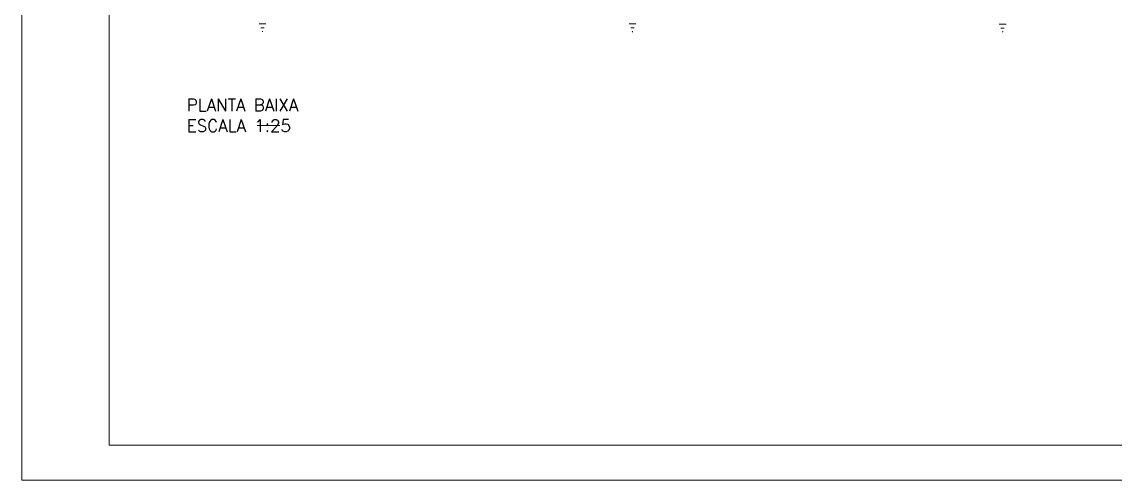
# Model space of a CAD drawing. Header units: inches. Extents: x 5 to 1823, y 18 to 726.
# Drawn here: x 981.9 to 1295.1, y 18 to 149.3 of the extents above; entities that cross this region are included whole.
import ezdxf

# ---------------------------------------------------------------- set-up
doc = ezdxf.new("R2010")
doc.units = ezdxf.units.IN
doc.header["$MEASUREMENT"] = 0
for name, color, linetype in [('PDF_0', 7, 'Continuous'), ('PDF_ENIT-AQ0T002', 6, 'Continuous'), ('PDF_Texto', 6, 'Continuous')]:
    doc.layers.add(name, color=color, linetype=linetype)
doc.layers.add('PDF_Layer 1', color=30, linetype='Continuous', true_color=0xff7f00)
doc.styles.add('PDF RomanS', font='romans__.ttf')

msp = doc.modelspace()

# ---------------------------------------------------------------- linework, layer by layer
at = {"layer": 'PDF_0', "lineweight": 5}
for points in [[(1051.8, 148.77), (1049.83, 148.77)], [(1051.27, 147.61), (1050.34, 147.61)], [(1157.82, 148.73), (1155.85, 148.73)], [(1157.29, 147.57), (1156.36, 147.57)], [(1263.87, 148.69), (1261.9, 148.69)], [(1263.36, 147.52), (1262.43, 147.52)]]:
    msp.add_lwpolyline(points, dxfattribs=at)
at = {"layer": 'PDF_0', "transparency": 33554559}
for points in [[(1050.8, 146.57), (1050.63, 146.66), (1050.61, 146.57)], [(1050.61, 146.57), (1050.63, 146.47), (1050.8, 146.57)], [(1050.72, 146.74), (1050.8, 146.57), (1050.63, 146.66)], [(1050.63, 146.47), (1050.8, 146.57), (1050.72, 146.4)], [(1050.8, 146.76), (1050.72, 146.74), (1050.8, 146.57)], [(1050.8, 146.57), (1050.72, 146.4), (1050.8, 146.36)], [(1050.8, 146.57), (1050.91, 146.74), (1050.8, 146.76)], [(1050.97, 146.66), (1050.8, 146.57), (1050.91, 146.74)], [(1050.99, 146.57), (1050.97, 146.66), (1050.8, 146.57)], [(1050.8, 146.36), (1050.91, 146.4), (1050.8, 146.57)], [(1050.91, 146.4), (1050.8, 146.57), (1050.97, 146.47)], [(1050.8, 146.57), (1050.97, 146.47), (1050.99, 146.57)], [(1156.83, 146.51), (1156.66, 146.61), (1156.64, 146.51)], [(1156.64, 146.51), (1156.66, 146.42), (1156.83, 146.51)], [(1156.74, 146.68), (1156.83, 146.51), (1156.66, 146.61)], [(1156.66, 146.42), (1156.83, 146.51), (1156.74, 146.34)], [(1156.83, 146.72), (1156.74, 146.68), (1156.83, 146.51)], [(1156.83, 146.51), (1156.74, 146.34), (1156.83, 146.32)], [(1156.83, 146.51), (1156.93, 146.68), (1156.83, 146.72)], [(1157, 146.61), (1156.83, 146.51), (1156.93, 146.68)], [(1157.04, 146.51), (1157, 146.61), (1156.83, 146.51)], [(1156.83, 146.32), (1156.93, 146.34), (1156.83, 146.51)], [(1156.93, 146.34), (1156.83, 146.51), (1157, 146.42)], [(1156.83, 146.51), (1157, 146.42), (1157.04, 146.51)], [(1262.89, 146.47), (1262.72, 146.57), (1262.68, 146.47)], [(1262.68, 146.47), (1262.72, 146.38), (1262.89, 146.47)], [(1262.79, 146.63), (1262.89, 146.47), (1262.72, 146.57)], [(1262.72, 146.38), (1262.89, 146.47), (1262.79, 146.32)], [(1262.89, 146.68), (1262.79, 146.63), (1262.89, 146.47)], [(1262.89, 146.47), (1262.79, 146.32), (1262.89, 146.27)], [(1262.89, 146.47), (1262.98, 146.63), (1262.89, 146.68)], [(1263.06, 146.57), (1262.89, 146.47), (1262.98, 146.63)], [(1263.08, 146.47), (1263.06, 146.57), (1262.89, 146.47)], [(1262.89, 146.27), (1262.98, 146.32), (1262.89, 146.47)], [(1262.98, 146.32), (1262.89, 146.47), (1263.06, 146.38)], [(1262.89, 146.47), (1263.06, 146.38), (1263.08, 146.47)]]:
    msp.add_solid(points, dxfattribs=at)
at = {"layer": 'PDF_ENIT-AQ0T002', "lineweight": 5}
msp.add_lwpolyline([(1055.8, 119.56), (1049.3, 119.56)], dxfattribs=at)
at = {"layer": 'PDF_Layer 1', "lineweight": 5}
msp.add_lwpolyline([(981.86, 611.92), (1822.84, 611.92), (1822.84, 17.96), (981.86, 17.96)], close=True, dxfattribs=at)
at = {"layer": 'PDF_Layer 1', "color": 7, "lineweight": 5}
msp.add_lwpolyline([(1006.86, 27.95), (1006.86, 601.93), (1812.85, 601.93), (1812.85, 27.95)], close=True, dxfattribs=at)
msp.add_lwpolyline([(1006.86, 27.95), (1006.86, 601.93), (1812.85, 601.93), (1812.85, 27.95)], close=True, dxfattribs=at)

# ---------------------------------------------------------------- texts
at = {"layer": 'PDF_Texto', "char_height": 3.4999, "attachment_point": 7, "style": 'PDF RomanS'}
for s, insert in [('PLANTA BAIXA', (1029.13, 123.74)), ('ESCALA 1:25', (1029.13, 117.78))]:
    msp.add_mtext(s, dxfattribs=dict(at, insert=insert))

doc.saveas('drawing.dxf')
